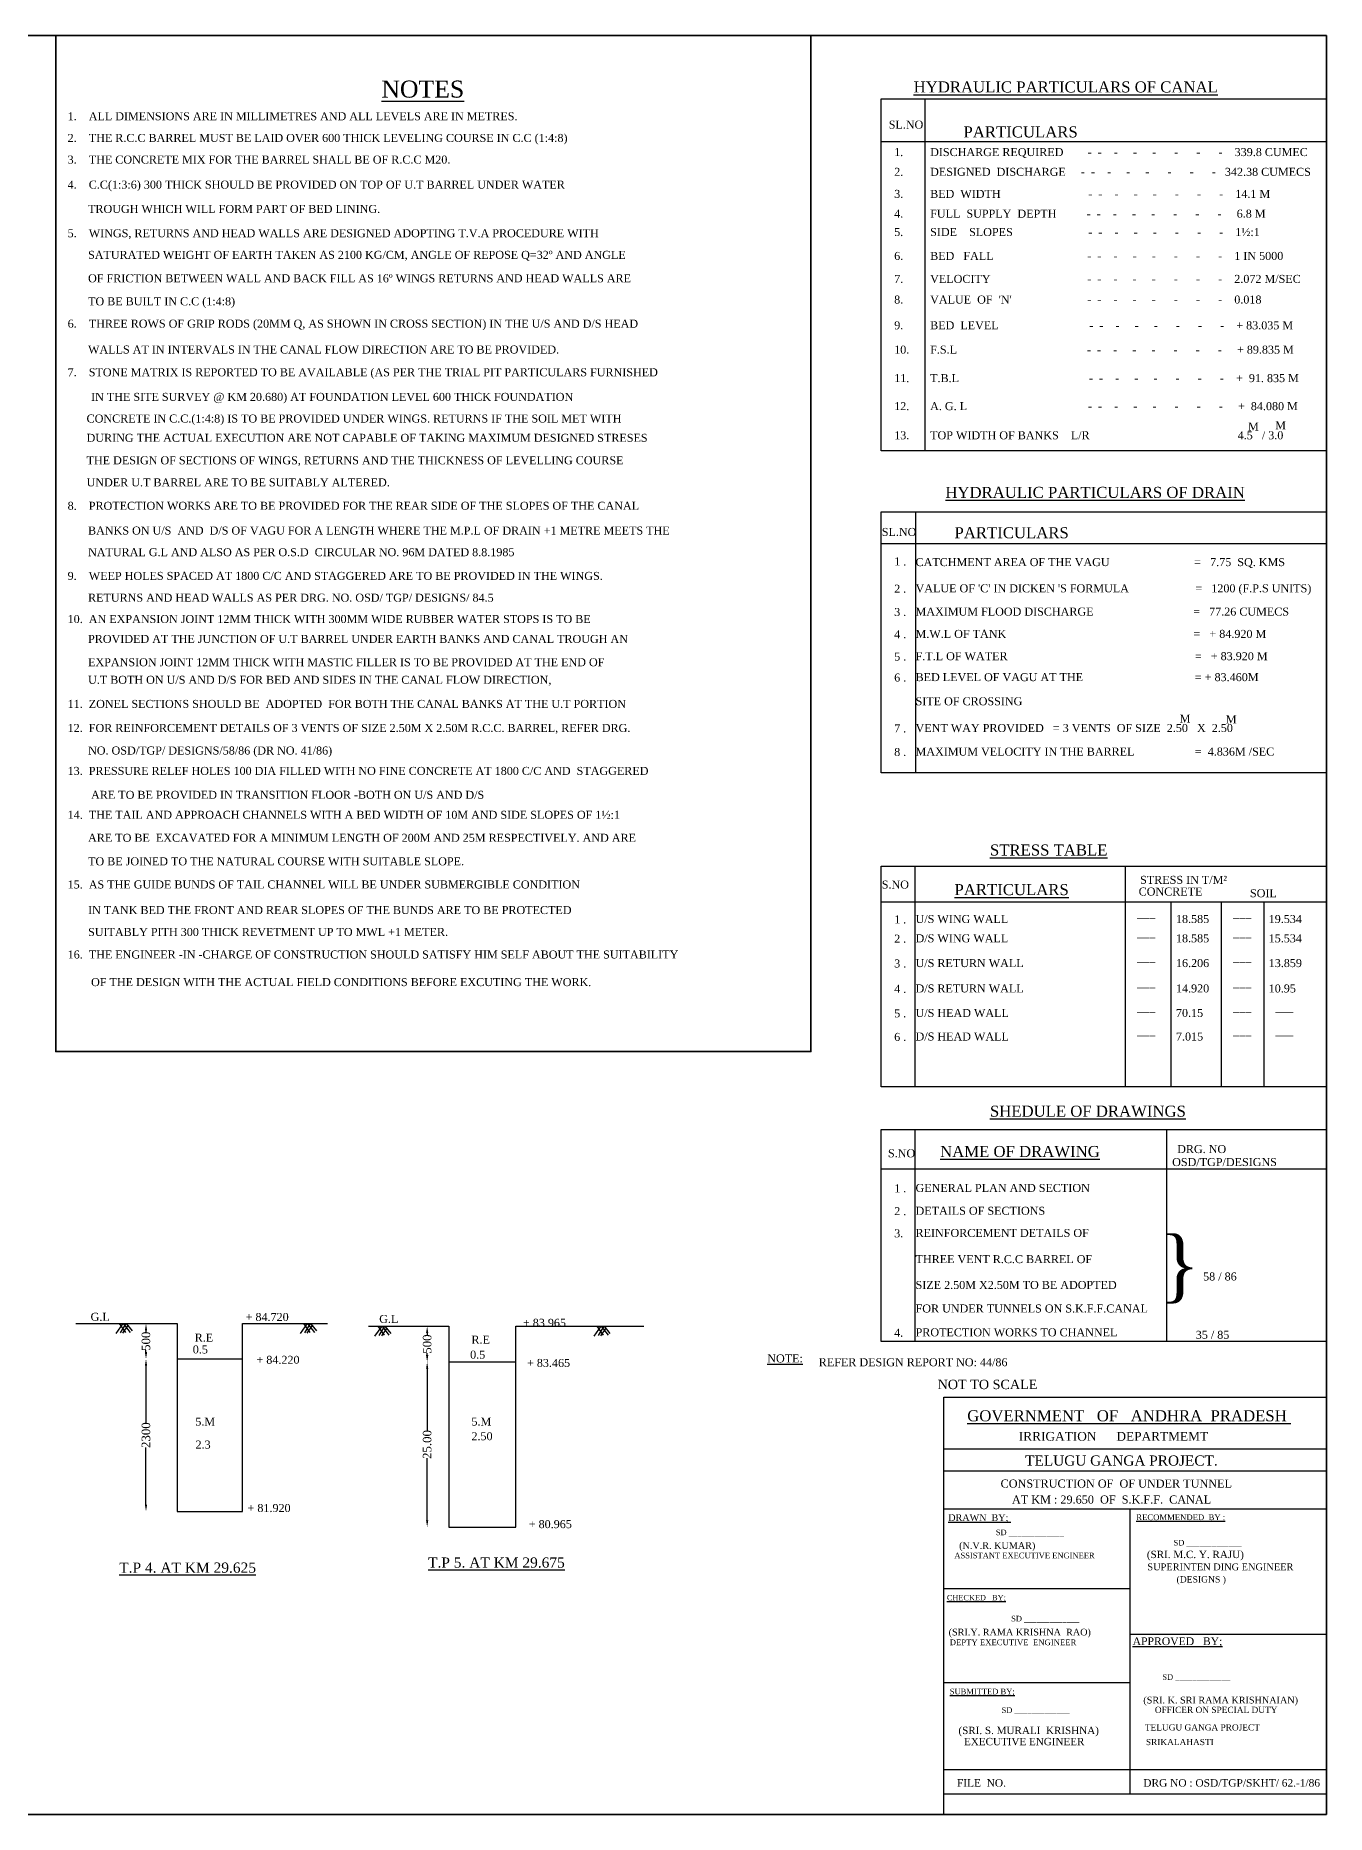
# Model space of a CAD drawing. Header units: millimetres. Extents: x -109570 to 262268, y -246061 to 108364.
# Drawn here: x 186452 to 262268, y 3749 to 108246 of the extents above; entities that cross this region are included whole.
import ezdxf

# ---------------------------------------------------------------- set-up
doc = ezdxf.new("R2010")
doc.units = ezdxf.units.MM
doc.header["$MEASUREMENT"] = 0
doc.header["$PDMODE"] = 33
doc.header["$PDSIZE"] = 500
for name, color, linetype in [('DIM', 5, 'Continuous'), ('DWG. LINE', 1, 'Continuous'), ('HATCH', 2, 'Continuous'), ('RAILING', 4, 'Continuous'), ('TEXT', 7, 'Continuous'), ('TITLE', 7, 'Continuous')]:
    doc.layers.add(name, color=color, linetype=linetype)
doc.styles.get("Standard").update_dxf_attribs({"font": 'TIMES.TTF', "height": 500})
doc.dimstyles.get("Standard").update_dxf_attribs({"dimtxt": 500, "dimasz": 400, "dimexe": 0.18, "dimexo": 0.0625, "dimgap": 0.09, "dimtad": 0, "dimdec": 0, "dimzin": 0, "dimdsep": 46, "dimtxsty": 'Standard', "dimcen": 0.09, "dimse1": 1, "dimse2": 1, "dimclrd": 5, "dimclre": 5, "dimclrt": 4, "dimadec": 0, "dimazin": 0, "dimtfac": 1, "dimtdec": 0, "dimtofl": 0, "dimtmove": 0, "dimatfit": 3, "dimfxl": 1, "dimtolj": 1, "dimtzin": 0, "dimarcsym": 0})

# ---------------------------------------------------------------- blocks, each defined once
blk = doc.blocks.new('*D120')
at = {"layer": 'Defpoints', "color": 0}
for p in [(192937, 30508), (194758, 30508), (194758, 21551)]:
    blk.add_point(p, dxfattribs=at)
at = {"layer": 'DIM', "color": 5, "lineweight": -2}
for p, q in [((192937, 30108), (192937, 26747)), ((192937, 21951), (192937, 25312))]:
    blk.add_line(p, q, dxfattribs=at)
at = {"layer": 'DIM', "color": 5}
for points in [[(192871, 30108), (193004, 30108), (192937, 30508)], [(192871, 21951), (193004, 21951), (192937, 21551)]]:
    blk.add_solid(points, dxfattribs=at)
at = {"layer": 'DIM', "color": 4, "insert": (192937, 26029), "char_height": 500, "attachment_point": 5, "rotation": 90}
blk.add_mtext('\\A1;2300', dxfattribs=at)
blk = doc.blocks.new('*D121')
at = {"layer": 'Defpoints', "color": 0}
for p in [(192937, 32582), (193018, 32582), (192937, 30508)]:
    blk.add_point(p, dxfattribs=at)
at = {"layer": 'DIM', "color": 5, "lineweight": -2}
for p, q in [((192937, 32182), (192937, 32068)), ((192937, 30908), (192937, 31022))]:
    blk.add_line(p, q, dxfattribs=at)
at = {"layer": 'DIM', "color": 5}
for points in [[(192871, 32182), (193004, 32182), (192937, 32582)], [(192871, 30908), (193004, 30908), (192937, 30508)]]:
    blk.add_solid(points, dxfattribs=at)
at = {"layer": 'DIM', "color": 4, "insert": (192937, 31545), "char_height": 500, "attachment_point": 5, "rotation": 90}
blk.add_mtext('\\A1;500', dxfattribs=at)
blk = doc.blocks.new('*D122')
at = {"layer": 'Defpoints', "color": 0}
for p in [(209451, 32425), (210732, 32425), (210732, 30329)]:
    blk.add_point(p, dxfattribs=at)
at = {"layer": 'DIM', "color": 5, "lineweight": -2}
for p, q in [((209451, 32025), (209451, 31900)), ((209451, 30729), (209451, 30854))]:
    blk.add_line(p, q, dxfattribs=at)
at = {"layer": 'DIM', "color": 5}
for points in [[(209384, 32025), (209517, 32025), (209451, 32425)], [(209384, 30729), (209517, 30729), (209451, 30329)]]:
    blk.add_solid(points, dxfattribs=at)
at = {"layer": 'DIM', "color": 4, "insert": (209451, 31377), "char_height": 500, "attachment_point": 5, "rotation": 90}
blk.add_mtext('\\A1;500', dxfattribs=at)
blk = doc.blocks.new('*D123')
at = {"layer": 'Defpoints', "color": 0}
for p in [(209451, 30329), (209451, 20628), (209451, 20628)]:
    blk.add_point(p, dxfattribs=at)
at = {"layer": 'DIM', "color": 5, "lineweight": -2}
for p, q in [((209451, 29929), (209451, 26288)), ((209451, 21028), (209451, 24669))]:
    blk.add_line(p, q, dxfattribs=at)
at = {"layer": 'DIM', "color": 5}
for points in [[(209384, 29929), (209517, 29929), (209451, 30329)], [(209384, 21028), (209517, 21028), (209451, 20628)]]:
    blk.add_solid(points, dxfattribs=at)
at = {"layer": 'DIM', "color": 4, "insert": (209451, 25479), "char_height": 500, "attachment_point": 5, "rotation": 90}
blk.add_mtext('\\A1;25.00', dxfattribs=at)

msp = doc.modelspace()

# ---------------------------------------------------------------- linework, layer by layer
at = {"layer": 'DWG. LINE'}
for points in [[(188809.6, 32582.3), (194758.3, 32582.3), (194758.3, 21550.6), (198614.4, 21550.6), (198614.4, 32582.3), (203599.4, 32582.3)], [(206014.6, 32424.6), (210732, 32424.6), (210732, 20628.3), (214663.4, 20628.3), (214663.4, 32424.6), (222181.3, 32424.6)], [(194758.3, 30507.9), (198614.4, 30507.9)], [(210732, 30329.5), (214663.4, 30329.5)]]:
    msp.add_lwpolyline(points, dxfattribs=at)
at = {"layer": 'HATCH'}
for points in [[(191181.8, 32005.1), (191597.1, 32582.3), (192002.6, 32050.7)], [(191745.8, 32050.7), (191371.8, 32582.3)], [(191434.9, 32041.7), (191768.3, 32582.3), (192115.3, 32149.7)], [(191579.1, 32023.7), (191874.5, 32449.9)], [(202010.8, 32005.1), (202426.1, 32582.3), (202831.6, 32050.7)], [(202574.8, 32050.7), (202200.7, 32582.3)], [(202263.8, 32041.7), (202597.3, 32582.3), (202944.3, 32149.7)], [(202408, 32023.7), (202703.5, 32449.9)], [(206385.3, 31847.5), (206800.6, 32424.6), (207206.1, 31893)], [(206949.3, 31893), (206575.3, 32424.6)], [(206638.4, 31884), (206971.8, 32424.6), (207318.8, 31992)], [(219251.9, 31847.5), (219667.1, 32424.6), (220072.7, 31893)], [(219815.9, 31893), (219441.8, 32424.6)], [(219504.9, 31884), (219838.4, 32424.6), (220185.4, 31992)], [(206782.6, 31866), (207078, 32292.2)], [(219649.1, 31866), (219944.6, 32292.2)]]:
    msp.add_lwpolyline(points, dxfattribs=at)
at = {"layer": 'RAILING'}
for points in [[(236112.4, 104524.9), (262267.9, 104524.9), (262267.9, 83842.8), (236112.4, 83842.8)], [(236112.4, 80277.6), (262267.9, 80277.6), (262267.9, 64928.7), (236112.4, 64928.7)], [(236112.4, 59452.1), (262267.9, 59452.1), (262267.9, 46483.9), (236112.4, 46483.9)], [(236112.4, 43979.5), (262267.9, 43979.5), (262267.9, 31534.3), (236112.4, 31534.3)]]:
    msp.add_lwpolyline(points, close=True, dxfattribs=at)
for points in [[(238672.3, 104524.9), (238672.3, 83842.8)], [(236112.4, 102023), (262267.9, 102023)], [(238137, 80277.6), (238137, 64928.7)], [(236112.4, 78410.9), (262267.9, 78410.9)], [(238093.7, 59452.1), (238093.7, 46483.9)], [(250452, 59452.1), (250452, 46483.9)], [(236112.4, 57348.8), (262267.9, 57348.8)], [(253121.6, 57348.8), (253121.6, 46483.9)], [(256091.7, 57348.8), (256091.7, 46483.9)], [(258594.5, 57348.8), (258594.5, 46483.9)], [(238086.5, 43979.5), (238086.5, 31534.3)], [(252879.7, 43979.5), (252879.7, 31534.3)], [(236112.4, 41667.3), (262267.9, 41667.3)]]:
    msp.add_lwpolyline(points, dxfattribs=at)
at = {"layer": 'TITLE', "lineweight": 30}
for p, q in [((239800.7, 3748.5), (239800.7, 28261.8)), ((239800.7, 25232.6), (262267.9, 25232.6)), ((239800.7, 23939.8), (262267.9, 23939.8)), ((239800.7, 21693.3), (262267.9, 21693.3)), ((239800.7, 6382.4), (262267.9, 6382.4)), ((239800.7, 4953), (262267.9, 4953))]:
    msp.add_line(p, q, dxfattribs=at)
at = {"layer": 'TITLE'}
for p, q in [((262267.9, 28261.8), (262267.9, 3748.5)), ((239800.7, 17014.1), (250728.1, 17014.1)), ((239800.7, 11501.3), (250728.1, 11501.3)), ((262267.9, 3748.5), (239800.7, 3748.5))]:
    msp.add_line(p, q, dxfattribs=at)
at = {"layer": 'TITLE', "lineweight": 35}
for points in [[(-1064.9, 108246.2), (262267.9, 108246.2), (262267.9, 3748.5), (-1064.9, 3748.5)], [(187636.7, 108246.2), (231994.8, 108246.2), (231994.8, 48562), (187636.7, 48562)]]:
    msp.add_lwpolyline(points, close=True, dxfattribs=at)
at = {"layer": 'TITLE', "lineweight": 30}
for points in [[(239800.7, 28261.8), (262267.9, 28261.8)], [(250728.1, 21693.3), (250728.1, 4953)]]:
    msp.add_lwpolyline(points, dxfattribs=at)
at = {"layer": 'TITLE'}
msp.add_lwpolyline([(250728.1, 14342.2), (262267.9, 14342.2)], dxfattribs=at)

# ---------------------------------------------------------------- texts
at = {"layer": 'TEXT'}
for s, height, p in [('%%UNOTES', 1000, (206760.5, 104602.4)), ('%%UHYDRAULIC PARTICULARS OF CANAL', 650, (238024.1, 104904.7)), ('1.    ALL DIMENSIONS ARE IN MILLIMETRES AND ALL LEVELS ARE IN METRES.', 470, (188333.9, 103272)), ('2.    THE R.C.C BARREL MUST BE LAID OVER 600 THICK LEVELING COURSE IN C.C (1:4:8)', 470, (188333.9, 101999)), ('SL.NO', 470, (236558.8, 102781)), ('PARTICULARS', 650, (240951.9, 102263)), ('1.', 470, (236881.8, 101167.7)), ('DISCHARGE REQUIRED        -  -    -     -     -      -      -      -    339.8 CUMEC', 470, (238993.5, 101167.7)), ('3.    THE CONCRETE MIX FOR THE BARREL SHALL BE OF R.C.C M20.', 470, (188333.9, 100726.1)), ('2.', 470, (236881.8, 100007.1)), ('DESIGNED  DISCHARGE     -  -    -     -     -      -      -      -   342.38 CUMECS', 470, (238993.5, 100007.1)), ('4.    C.C(1:3:6) 300 THICK SHOULD BE PROVIDED ON TOP OF U.T BARREL UNDER WATER ', 470, (188333.9, 99255.2)), ('TROUGH WHICH WILL FORM PART OF BED LINING.', 470, (189534.2, 97827.9)), ('3.', 470, (236881.8, 98711.5)), ('BED  WIDTH                             -  -    -     -     -      -      -      -    14.1 M', 470, (238993.5, 98711.5)), ('4.', 470, (236881.8, 97550.9)), ('FULL  SUPPLY  DEPTH          -  -    -     -     -      -      -      -     6.8 M', 470, (238993.5, 97550.9)), ('5.    WINGS, RETURNS AND HEAD WALLS ARE DESIGNED ADOPTING T.V.A PROCEDURE WITH', 470, (188333.9, 96399.9)), ('5.', 470, (236881.8, 96471.2)), ('SIDE    SLOPES                         -  -    -     -     -      -      -      -    1½:1', 470, (238993.5, 96471.2)), ('SATURATED WEIGHT OF EARTH TAKEN AS 2100 KG/CM, ANGLE OF REPOSE Q=32º AND ANGLE', 470, (189534.2, 95130.6)), ('6.', 470, (236881.8, 95067.7)), ('BED   FALL                               -  -    -     -     -      -      -      -    1 IN 5000', 470, (238993.5, 95067.7)), ('OF FRICTION BETWEEN WALL AND BACK FILL AS 16º WINGS RETURNS AND HEAD WALLS ARE', 470, (189534.2, 93752.6)), ('7.', 470, (236881.8, 93718.1)), ('VELOCITY                                -  -    -     -     -      -      -      -    2.072 M/SEC', 470, (238993.5, 93718.1)), ('TO BE BUILT IN C.C (1:4:8)', 470, (189534.2, 92399.7)), ('8.', 470, (236881.8, 92503.5)), ("VALUE  OF  'N'                         -  -    -     -     -      -      -      -    0.018", 470, (238993.5, 92503.5)), ('6.    THREE ROWS OF GRIP RODS (20MM Q, AS SHOWN IN CROSS SECTION) IN THE U/S AND D/S HEAD', 470, (188333.9, 91088.5)), ('9.', 470, (236881.8, 90992)), ('BED  LEVEL                              -  -    -     -     -      -      -      -    + 83.035 M', 470, (238993.5, 90992)), ('WALLS AT IN INTERVALS IN THE CANAL FLOW DIRECTION ARE TO BE PROVIDED.', 470, (189534.2, 89568.7)), ('10.', 470, (236881.8, 89561.4)), ('F.S.L                                           -  -    -     -     -      -      -      -     + 89.835 M', 470, (238993.5, 89561.4)), ('7.    STONE MATRIX IS REPORTED TO BE AVAILABLE (AS PER THE TRIAL PIT PARTICULARS FURNISHED', 470, (188333.9, 88232.3)), ('11.', 470, (236881.8, 87888)), ('T.B.L                                           -  -    -     -     -      -      -      -    +  91. 835 M', 470, (238993.5, 87888)), (' IN THE SITE SURVEY @ KM 20.680) AT FOUNDATION LEVEL 600 THICK FOUNDATION', 470, (189534.2, 86787.7)), ('CONCRETE IN C.C.(1:4:8) IS TO BE PROVIDED UNDER WINGS. RETURNS IF THE SOIL MET WITH', 470, (189448.3, 85514.1)), ('12.', 470, (236881.8, 86241.5)), ('A. G. L                                        -  -    -     -     -      -      -      -     +  84.080 M', 470, (238993.5, 86241.5)), ('DURING THE ACTUAL EXECUTION ARE NOT CAPABLE OF TAKING MAXIMUM DESIGNED STRESES', 470, (189448.3, 84381.4)), ('13.', 470, (236881.8, 84531)), ('TOP WIDTH OF BANKS    L/R                                                 4.5   / 3.0 ', 470, (238993.5, 84531)), ('M', 470, (257665.4, 85046.4)), ('M', 470, (259260.8, 85121.1)), ('THE DESIGN OF SECTIONS OF WINGS, RETURNS AND THE THICKNESS OF LEVELLING COURSE', 470, (189448.3, 83060.6)), ('UNDER U.T BARREL ARE TO BE SUITABLY ALTERED.', 470, (189448.3, 81764.6)), ('%%UHYDRAULIC PARTICULARS OF DRAIN', 650, (239886.6, 81085.8)), ('8.    PROTECTION WORKS ARE TO BE PROVIDED FOR THE REAR SIDE OF THE SLOPES OF THE CANAL', 470, (188333.9, 80389.6)), ('BANKS ON U/S  AND  D/S OF VAGU FOR A LENGTH WHERE THE M.P.L OF DRAIN +1 METRE MEETS THE', 470, (189534.2, 78934.1)), ('SL.NO', 470, (236151.7, 78854.3)), ('PARTICULARS', 650, (240424.4, 78715.8)), ('NATURAL G.L AND ALSO AS PER O.S.D  CIRCULAR NO. 96M DATED 8.8.1985', 470, (189534.2, 77663.4)), ('1 .', 470, (236881.8, 77118.3)), ('CATCHMENT AREA OF THE VAGU                            =   7.75  SQ. KMS', 470, (238137, 77080.7)), ('9.    WEEP HOLES SPACED AT 1800 C/C AND STAGGERED ARE TO BE PROVIDED IN THE WINGS.', 470, (188333.9, 76271.1)), ('RETURNS AND HEAD WALLS AS PER DRG. NO. OSD/ TGP/ DESIGNS/ 84.5', 470, (189534.2, 74990.5)), ('2 .', 470, (236881.8, 75517.5)), ("VALUE OF 'C' IN DICKEN 'S FORMULA                      =   1200 (F.P.S UNITS)", 470, (238137, 75540.3)), ('10.  AN EXPANSION JOINT 12MM THICK WITH 300MM WIDE RUBBER WATER STOPS IS TO BE', 470, (188333.9, 73737.4)), ('3 .', 470, (236881.8, 74150.4)), ('MAXIMUM FLOOD DISCHARGE                                 =   77.26 CUMECS', 470, (238137, 74173.2)), ('4 .', 470, (236881.8, 72841)), ('M.W.L OF TANK                                                              =   + 84.920 M', 470, (238137, 72863.8)), ('PROVIDED AT THE JUNCTION OF U.T BARREL UNDER EARTH BANKS AND CANAL TROUGH AN ', 470, (189534.2, 72568.1)), ('EXPANSION JOINT 12MM THICK WITH MASTIC FILLER IS TO BE PROVIDED AT THE END OF ', 470, (189534.2, 71198.7)), ('5 .', 470, (236881.8, 71531.6)), ('F.T.L OF WATER                                                              =   + 83.920 M', 470, (238137, 71554.5)), ('U.T BOTH ON U/S AND D/S FOR BED AND SIDES IN THE CANAL FLOW DIRECTION,', 470, (189534.2, 70166.7)), ('6 .', 470, (236881.8, 70299.6)), ('BED LEVEL OF VAGU AT THE                                     = + 83.460M', 470, (238137, 70322.4)), ('11.  ZONEL SECTIONS SHOULD BE  ADOPTED  FOR BOTH THE CANAL BANKS AT THE U.T PORTION', 470, (188333.9, 68750.9)), ('SITE OF CROSSING                                       ', 470, (238137, 68905.6)), ('M', 470, (253652.4, 67888.9)), ('M', 470, (256357.8, 67843.9)), ('12.  FOR REINFORCEMENT DETAILS OF 3 VENTS OF SIZE 2.50M X 2.50M R.C.C. BARREL, REFER DRG.', 470, (188333.9, 67337.3)), ('7 .', 470, (236881.8, 67311.9)), ('VENT WAY PROVIDED   = 3 VENTS  OF SIZE  2.50   X  2.50', 470, (238137, 67334.8)), ('NO. OSD/TGP/ DESIGNS/58/86 (DR NO. 41/86)', 470, (189534.2, 66012.2)), ('8 .', 470, (236881.8, 65925.9)), ('MAXIMUM VELOCITY IN THE BARREL                    =  4.836M /SEC', 470, (238137, 65948.7)), ('13.  PRESSURE RELEF HOLES 100 DIA FILLED WITH NO FINE CONCRETE AT 1800 C/C AND  STAGGERED ', 470, (188333.9, 64815.1)), (' ARE TO BE PROVIDED IN TRANSITION FLOOR -BOTH ON U/S AND D/S', 470, (189534.2, 63409.7)), ('14.  THE TAIL AND APPROACH CHANNELS WITH A BED WIDTH OF 10M AND SIDE SLOPES OF 1½:1', 470, (188333.9, 62237.2)), ('ARE TO BE  EXCAVATED FOR A MINIMUM LENGTH OF 200M AND 25M RESPECTIVELY. AND ARE', 470, (189534.2, 60885.9)), ('%%USTRESS TABLE', 650, (242505.7, 60078.2)), ('TO BE JOINED TO THE NATURAL COURSE WITH SUITABLE SLOPE.', 470, (189534.2, 59502.7)), ('15.  AS THE GUIDE BUNDS OF TAIL CHANNEL WILL BE UNDER SUBMERGIBLE CONDITION', 470, (188333.9, 58143.5)), ('S.NO', 470, (236151.7, 58137.9)), ('STRESS IN T/M²', 470, (251324.7, 58414.7)), ('%%UPARTICULARS', 650, (240424.4, 57751.8)), ('CONCRETE  ', 470, (251240.4, 57727.3)), ('SOIL', 470, (257776.4, 57629)), ('IN TANK BED THE FRONT AND REAR SLOPES OF THE BUNDS ARE TO BE PROTECTED', 470, (189534.2, 56640.2)), ('1 .', 470, (236881.8, 56092.1)), ('U/S WING WALL', 470, (238137, 56115)), ('18.585', 470, (253430.5, 56115)), ('19.534', 470, (258876.9, 56115)), ('SUITABLY PITH 300 THICK REVETMENT UP TO MWL +1 METER.', 470, (189534.2, 55353.5)), ('2 .', 470, (236881.8, 54957.7)), ('D/S WING WALL', 470, (238137, 54980.5)), ('___', 470, (251143.1, 56446.6)), ('18.585', 470, (253430.5, 54980.5)), ('___', 470, (256784.8, 56446.6)), ('15.534', 470, (258876.9, 54980.5)), ('16.  THE ENGINEER -IN -CHARGE OF CONSTRUCTION SHOULD SATISFY HIM SELF ABOUT THE SUITABILITY', 470, (188333.9, 54029.5)), ('___', 470, (251143.1, 55312.1)), ('___', 470, (256784.8, 55312.1)), ('3 .', 470, (236881.8, 53502.6)), ('U/S RETURN WALL', 470, (238137, 53525.4)), ('___', 470, (251143.1, 53857)), ('16.206', 470, (253430.5, 53525.4)), ('___', 470, (256784.8, 53857)), ('13.859', 470, (258876.9, 53525.4)), (' OF THE DESIGN WITH THE ACTUAL FIELD CONDITIONS BEFORE EXCUTING THE WORK.', 470, (189534.2, 52408.2)), ('4 .', 470, (236881.8, 52013.1)), ('D/S RETURN WALL', 470, (238137, 52035.9)), ('___', 470, (251143.1, 52367.6)), ('14.920', 470, (253430.5, 52035.9)), ('___', 470, (256784.8, 52367.6)), ('10.95', 470, (258876.9, 52035.9)), ('5 .', 470, (236881.8, 50571.8)), ('U/S HEAD WALL', 470, (238137, 50594.7)), ('___', 470, (251143.1, 50926.3)), ('70.15', 470, (253430.5, 50594.7)), ('___', 470, (256784.8, 50926.3)), ('___', 470, (259263.7, 50926.3)), ('6 .', 470, (236881.8, 49189.1)), ('D/S HEAD WALL', 470, (238137, 49211.9)), ('___', 470, (251143.1, 49543.5)), ('7.015', 470, (253430.5, 49211.9)), ('___', 470, (256784.8, 49543.5)), ('___', 470, (259263.7, 49543.5)), ('%%USHEDULE OF DRAWINGS', 650, (242505.7, 44735.8)), ('%%UNAME OF DRAWING', 650, (239577.2, 42367.7)), ('DRG. NO', 470, (253501.3, 42599.8)), ('S.NO', 470, (236516.3, 42350.6)), ('OSD/TGP/DESIGNS', 470, (253207.5, 41836.8)), ('1 .', 470, (236881.8, 40293.8)), ('GENERAL PLAN AND SECTION', 470, (238137, 40316.6)), ('2 .', 470, (236881.8, 38952.3)), ('DETAILS OF SECTIONS', 470, (238137, 38975.2)), ('3.', 470, (236881.8, 37649.6)), ('REINFORCEMENT DETAILS OF', 470, (238137, 37672.5)), ('}', 3272.5, (252460.6, 34425.8)), ('THREE VENT R.C.C BARREL OF', 470, (238137, 36135.1)), ('58 / 86', 470, (255025.9, 35115.1)), ('SIZE 2.50M X2.50M TO BE ADOPTED', 470, (238137, 34617.1)), ('FOR UNDER TUNNELS ON S.K.F.F.CANAL', 470, (238137, 33235.4)), ('G.L', 470, (189684.1, 32747.1)), ('+ 84.720', 470, (198788.9, 32736.3)), ('G.L', 470, (206635.5, 32620.9)), ('+ 83.965', 470, (215074.5, 32394.7)), ('R.E', 470, (195797.4, 31522.4)), ('R.E', 470, (212051.8, 31402.2)), ('4.', 470, (236881.8, 31811.4)), ('PROTECTION WORKS TO CHANNEL', 470, (238137, 31834.2)), ('35 / 85', 470, (254593, 31687.1)), ('0.5', 470, (195683.9, 30829.4)), ('+ 84.220', 470, (199425.1, 30219.1)), ('0.5', 470, (211974.6, 30524)), ('+ 83.465', 470, (215315.8, 30036.4)), ('%%UNOTE:', 470, (229426.4, 30300.9)), ('REFER DESIGN REPORT NO: 44/86', 470, (232452.2, 30077.5)), ('NOT TO SCALE', 550, (239432.5, 28734.1)), ('5.M', 470, (195835.3, 26589.8)), ('2.50', 470, (212051.8, 25731.8)), ('5.M', 470, (212051.8, 26593.1)), ('2.3', 470, (195847.9, 25241.5)), ('+ 81.920', 470, (198899.8, 21513.2)), ('+ 80.965', 470, (215418.1, 20565.9))]:
    msp.add_text(s, height=height, dxfattribs=at).set_placement(p)
at = {"layer": 'TITLE', "lineweight": 30}
for s, height, p in [('%%UGOVERNMENT   OF   ANDHRA  PRADESH ', 650.023, (241172.2, 26842.8)), ('AT KM : 29.650  OF  S.K.F.F.  CANAL', 474.193, (243797.9, 22009.4))]:
    msp.add_text(s, height=height, dxfattribs=at).set_placement(p)
at = {"layer": 'TITLE'}
for s, height, p in [('IRRIGATION      DEPARTMEMT ', 517.43, (244203, 25700.9)), ('TELUGU GANGA PROJECT.', 595.228, (244571.2, 24239.3)), ('CONSTRUCTION OF  OF UNDER TUNNEL', 474.193, (243132.1, 22947.6)), ('%%UDRAWN  BY; ', 393.037, (240058.8, 20986.8)), ('%%URECOMMENDED  BY :', 337.296, (251100.8, 21035.3)), ('SD _____________', 329.249, (242849.4, 20153.3)), ('SD _____________', 329.249, (253289.7, 19546.4)), ('%%UT.P 5. AT KM 29.675', 600, (209504.5, 18244.4)), ('ASSISTANT EXECUTIVE ENGINEER', 330.58, (240415.6, 18793.8)), ('(N.V.R. KUMAR)', 395.161, (240695.7, 19345.9)), ('(SRI. M.C. Y. RAJU)', 431.192, (251720.9, 18806.4)), ('%%UT.P 4. AT KM 29.625', 600, (191366, 17946.5)), ('SUPERINTEN DING ENGINEER', 402.446, (251752.8, 18089.8)), ('(DESIGNS ) ', 373.7, (253466.4, 17371.3)), ('%%UCHECKED   BY;', 317.455, (239978.9, 16325.4)), ('(SRI.Y. RAMA KRISHNA  RAO)', 395.161, (240078.7, 14262.2)), ('SD _____________', 329.249, (243751.9, 15087.5)), ('DEPTY EXECUTIVE  ENGINEER', 337.767, (240142.6, 13689.4)), ('%%UAPPROVED   BY;', 453.505, (250884.6, 13696.2)), ('SD _____________', 329.249, (252630.9, 11654.1)), ('%%USUBMITTED BY;', 330.58, (240145.6, 10802.5)), ('(SRI. K. SRI RAMA KRISHNAIAN)', 395.161, (251514.2, 10267.3)), ('SD _____________', 329.249, (243187.7, 9709.1)), ('OFFICER ON SPECIAL DUTY', 362.804, (252190.8, 9711.5)), ('(SRI. S. MURALI  KRISHNA)', 431.192, (240655.2, 8468.7)), ('TELUGU GANGA PROJECT', 362.804, (251604.3, 8678)), ('EXECUTIVE ENGINEER ', 431.192, (240982.7, 7813.7)), ('SRIKALAHASTI', 362.804, (251664.3, 7819.4)), ('FILE  NO.', 442.58, (240566.5, 5379.1)), ('DRG NO : OSD/TGP/SKHT/ 62.-1/86', 442.58, (251510.3, 5379.1))]:
    msp.add_text(s, height=height, dxfattribs=at).set_placement(p)

# ---------------------------------------------------------------- dimensions: what is measured, and where the dimension line sits
at = {"layer": 'DIM'}
for base, p1, p2, text, picture, middle in [((192937.3, 32582.3), (192937.3, 30507.9), (193017.8, 32582.3), '500', '*D121', (192937.3, 31545.1)), ((209450.7, 32424.6), (210732, 30329.5), (210732, 32424.6), '500', '*D122', (209450.7, 31377)), ((192937.3, 30507.9), (194758.3, 21550.6), (194758.3, 30507.9), '2300', '*D120', (192937.3, 26029.3))]:
    dim = msp.add_linear_dim(base=base, p1=p1, p2=p2, angle=90, text=text, dimstyle='Standard', dxfattribs=at)
    dim.commit()
    dim.dimension.update_dxf_attribs({"geometry": picture, "text_midpoint": middle})
dim = msp.add_aligned_dim(p1=(209450.7, 30329.5), p2=(209450.7, 20628.3), distance=0, text='25.00', dimstyle='Standard', dxfattribs=at)
dim.commit()
dim.dimension.update_dxf_attribs({"geometry": '*D123', "text_midpoint": (209450.7, 25478.9)})

doc.saveas('drawing.dxf')
